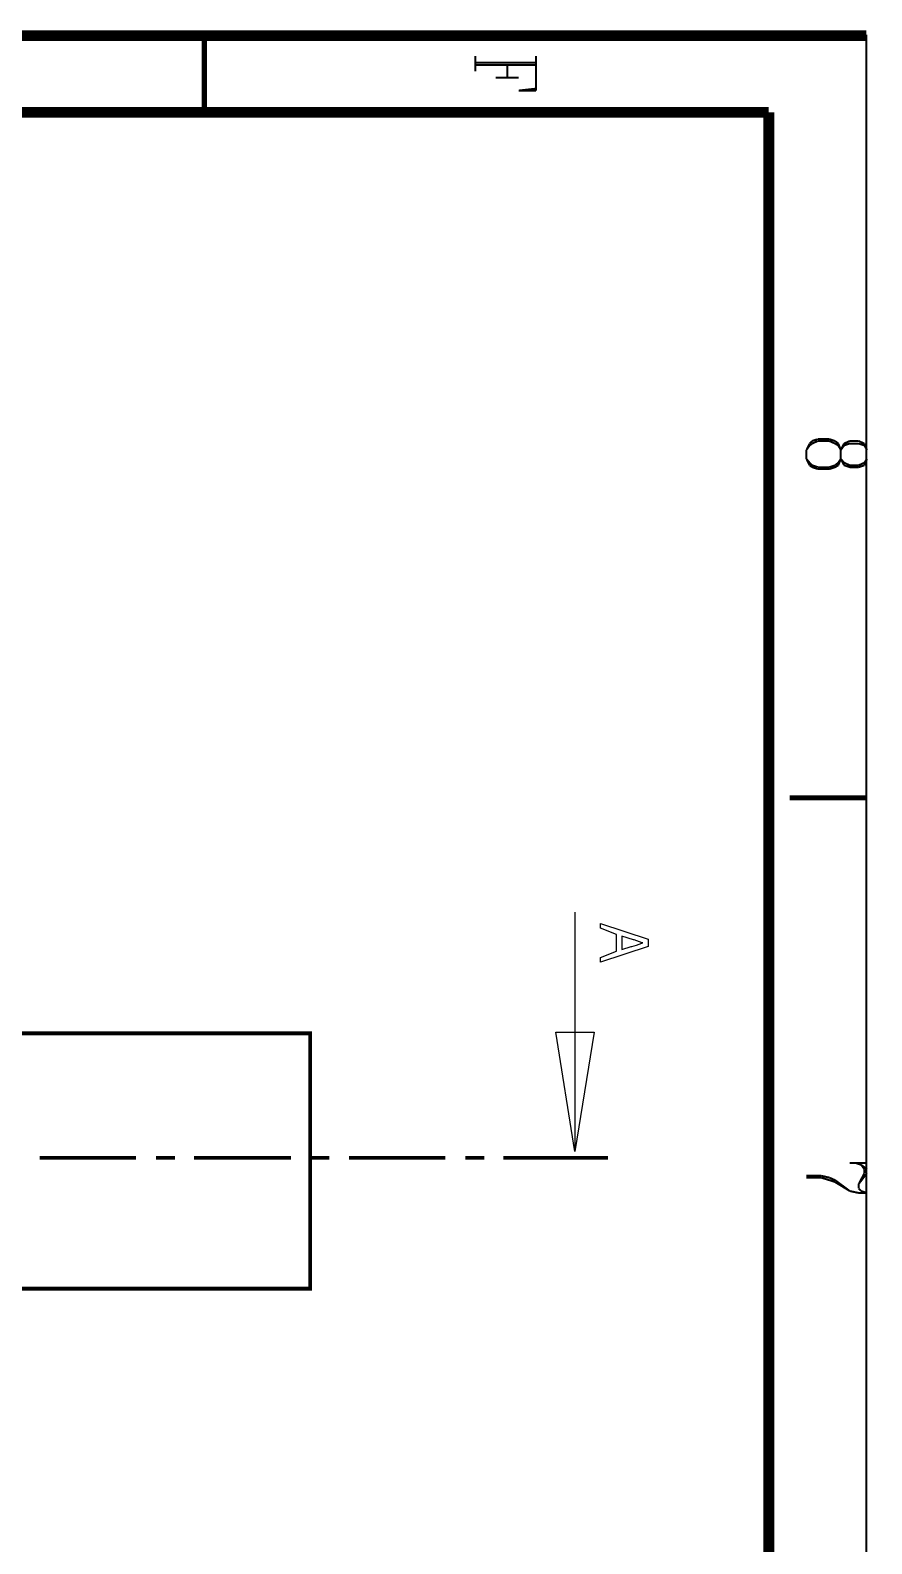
# Model space of a CAD drawing. Extents: x 0.1 to 11.6, y 0.3 to 16.2.
# Drawn here: x 9.385 to 11.584, y 12.282 to 16.234 of the extents above; entities that cross this region are included whole.
import ezdxf

# ---------------------------------------------------------------- set-up
doc = ezdxf.new("R2010")
doc.units = 0
doc.layers.get('0').update_dxf_attribs({"linetype": 'CONTINUOUS'})

msp = doc.modelspace()

# ---------------------------------------------------------------- linework, layer by layer
at = {"color": 0}
for points, const_width in [([(0.155003, 16.22), (11.57, 16.22)], 0.028333), ([(9.84, 16.02), (9.84, 16.22)], 0.013333), ([(10.5483, 16.1667), (10.5483, 16.1267)], 0.005208), ([(10.7067, 16.1667), (10.7067, 16.0767)], 0.005208), ([(10.7067, 16.15), (10.5483, 16.15)], 0.005208), ([(10.7067, 16.1433), (10.5483, 16.1433)], 0.005208), ([(10.6317, 16.1433), (10.6317, 16.11)], 0.005208), ([(10.6617, 16.11), (10.6017, 16.11)], 0.005208), ([(10.6617, 16.0767), (10.7067, 16.0817)], 0.005208), ([(10.7067, 16.0767), (10.6617, 16.0767)], 0.005208), ([(0.398329, 16.02), (11.315, 16.02)], 0.028333), ([(11.315, 16.02), (11.315, 0.516656)], 0.028333), ([(11.4217, 15.155), (11.4134, 15.1383)], 0.005208), ([(11.4217, 15.15), (11.4134, 15.1383)], 0.005208), ([(11.4134, 15.1383), (11.4134, 15.115)], 0.005208), ([(11.4283, 15.1617), (11.4217, 15.155)], 0.005208), ([(11.4283, 15.155), (11.4217, 15.15)], 0.005208), ([(11.4434, 15.1667), (11.4283, 15.1617)], 0.005208), ([(11.4434, 15.1617), (11.4283, 15.155)], 0.005208), ([(11.4733, 15.1667), (11.4434, 15.1667)], 0.005208), ([(11.4733, 15.1617), (11.4434, 15.1617)], 0.005208), ([(11.4883, 15.1617), (11.4733, 15.1667)], 0.005208), ([(11.4883, 15.155), (11.4733, 15.1617)], 0.005208), ([(11.4967, 15.155), (11.4883, 15.1617)], 0.005208), ([(11.4967, 15.15), (11.4883, 15.155)], 0.005208), ([(11.5033, 15.1383), (11.4967, 15.155)], 0.005208), ([(11.5033, 15.1383), (11.4967, 15.15)], 0.005208), ([(11.5117, 15.155), (11.5033, 15.1383)], 0.005208), ([(11.5117, 15.15), (11.5033, 15.1383)], 0.005208), ([(11.5033, 15.1383), (11.5033, 15.115)], 0.005208), ([(11.5267, 15.1617), (11.5117, 15.155)], 0.005208), ([(11.5267, 15.155), (11.5117, 15.15)], 0.005208), ([(11.55, 15.1617), (11.5267, 15.1617)], 0.005208), ([(11.55, 15.155), (11.5267, 15.155)], 0.005208), ([(11.565, 15.155), (11.55, 15.1617)], 0.005208), ([(11.565, 15.15), (11.55, 15.155)], 0.005208), ([(11.5717, 15.1383), (11.565, 15.155)], 0.005208), ([(11.5717, 15.1383), (11.565, 15.15)], 0.005208), ([(11.4134, 15.115), (11.4217, 15.0983)], 0.005208), ([(11.4134, 15.115), (11.4217, 15.105)], 0.005208), ([(11.4217, 15.105), (11.4283, 15.0983)], 0.005208), ([(11.4217, 15.0983), (11.4283, 15.0933)], 0.005208), ([(11.4283, 15.0983), (11.4434, 15.0933)], 0.005208), ([(11.4283, 15.0933), (11.4434, 15.0883)], 0.005208), ([(11.4434, 15.0933), (11.4733, 15.0933)], 0.005208), ([(11.4733, 15.0933), (11.4883, 15.0983)], 0.005208), ([(11.4733, 15.0883), (11.4883, 15.0933)], 0.005208), ([(11.4883, 15.0983), (11.4967, 15.105)], 0.005208), ([(11.4883, 15.0933), (11.4967, 15.0983)], 0.005208), ([(11.4967, 15.0983), (11.5033, 15.115)], 0.005208), ([(11.4967, 15.105), (11.5033, 15.115)], 0.005208), ([(11.5033, 15.115), (11.5117, 15.0983)], 0.005208), ([(11.5033, 15.115), (11.5117, 15.105)], 0.005208), ([(11.5117, 15.105), (11.5267, 15.0983)], 0.005208), ([(11.5117, 15.0983), (11.5267, 15.0933)], 0.005208), ([(11.5267, 15.0983), (11.55, 15.0983)], 0.005208), ([(11.5267, 15.0933), (11.55, 15.0933)], 0.005208), ([(11.55, 15.0983), (11.565, 15.105)], 0.005208), ([(11.55, 15.0933), (11.565, 15.0983)], 0.005208), ([(11.565, 15.0983), (11.5717, 15.115)], 0.005208), ([(11.565, 15.105), (11.5717, 15.115)], 0.005208), ([(11.4434, 15.0883), (11.4733, 15.0883)], 0.005208), ([(11.37, 14.23), (11.57, 14.23)], 0.013333), ([(10.8083, 13.9317), (10.8083, 13.3066)], 0.003333), ([(9.41, 13.29), (9.66168, 13.29)], 0.01), ([(9.71332, 13.29), (9.76335, 13.29)], 0.01), ([(9.81332, 13.29), (10.0667, 13.29)], 0.01), ([(10.1166, 13.29), (10.1667, 13.29)], 0.01), ([(10.2183, 13.29), (10.47, 13.29)], 0.01), ([(10.5217, 13.29), (10.5717, 13.29)], 0.01), ([(10.6217, 13.29), (10.895, 13.29)], 0.01), ([(11.5717, 13.2767), (11.5267, 13.2767)], 0.005208), ([(11.5417, 13.2767), (11.5566, 13.2717)], 0.005208), ([(11.4517, 13.2433), (11.4134, 13.2433)], 0.005208), ([(11.4517, 13.2383), (11.4134, 13.2383)], 0.005208), ([(11.4733, 13.2383), (11.4517, 13.2433)], 0.005208), ([(11.4733, 13.2317), (11.4517, 13.2383)], 0.005208), ([(11.4883, 13.2317), (11.4733, 13.2383)], 0.005208), ([(11.5717, 13.25), (11.55, 13.2217)], 0.005208), ([(11.565, 13.25), (11.55, 13.2217)], 0.005208), ([(11.5566, 13.2717), (11.5717, 13.26)], 0.005208), ([(11.5566, 13.2717), (11.565, 13.26)], 0.005208), ([(11.565, 13.26), (11.565, 13.25)], 0.005208), ([(11.4883, 13.2267), (11.4733, 13.2317)], 0.005208), ([(11.5267, 13.2033), (11.4883, 13.2317)], 0.005208), ([(11.5267, 13.2033), (11.4883, 13.2267)], 0.005208), ([(11.55, 13.1983), (11.5267, 13.2033)], 0.005208), ([(11.55, 13.2217), (11.55, 13.21)], 0.005208), ([(11.55, 13.21), (11.5566, 13.2033)], 0.005208), ([(11.5717, 13.1983), (11.55, 13.1983)], 0.005208), ([(11.5566, 13.2033), (11.5717, 13.1983)], 0.005208)]:
    msp.add_lwpolyline(points, dxfattribs=dict(at, const_width=const_width))
for points, const_width in [([(0.155003, 16.22), (11.57, 16.22), (11.57, 0.310004), (0.155003, 0.310004), (0.155003, 16.22)], 0.005208), ([(10.1166, 13.615), (10.1166, 12.9483), (9.06999, 12.9483), (9.06999, 13.615), (10.1166, 13.615)], 0.01)]:
    msp.add_lwpolyline(points, close=True, dxfattribs=dict(at, const_width=const_width))
for points in [[(10.875, 13.9017), (11, 13.8611), (11, 13.842), (10.8752, 13.8009), (10.8752, 13.8133), (10.9169, 13.8296), (10.9167, 13.873), (10.875, 13.8894), (10.875, 13.9017)], [(10.9306, 13.8687), (10.9308, 13.8339), (10.9557, 13.842), (10.9574, 13.8418), (10.9696, 13.8453), (10.9836, 13.8508), (10.9861, 13.8515), (10.9838, 13.8516), (10.963, 13.8589), (10.9612, 13.8595), (10.9306, 13.8687)], [(10.8083, 13.3066), (10.7584, 13.6183), (10.8583, 13.6183), (10.8083, 13.3066)]]:
    msp.add_lwpolyline(points, close=True, dxfattribs=at)

doc.saveas('drawing.dxf')
